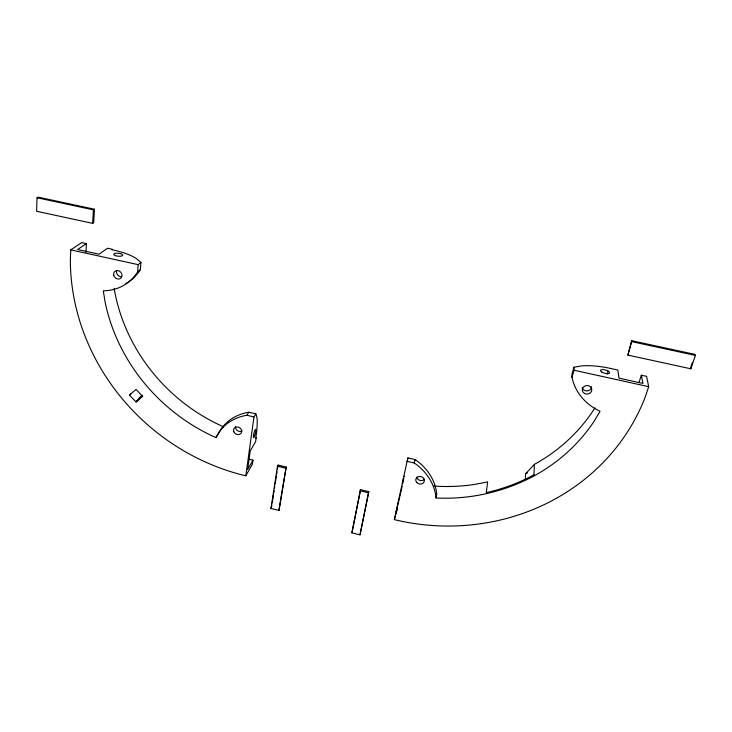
<?xml version="1.0" encoding="UTF-8"?>
<svg xmlns="http://www.w3.org/2000/svg" width="732" height="732" viewBox="0 0 732 732"><rect width="100%" height="100%" fill="white"/><g stroke="black" fill="none" stroke-linecap="round" stroke-linejoin="round"><path stroke-width="1.1" d="M37.048 197.75L36.6 211.255L92.644 223.37L93.669 222.72L94.455 209.224L38.201 197.155L37.048 197.75L93.421 209.846L94.455 209.224M86.001 252.266L86.394 243.628L81.71 242.603L70.739 249.859L70.336 260.016A214.952 196.862 40.2 0 0 243.674 475.324L245.806 475.773L252.403 464.152L252.97 460.135L250.93 459.705A204.804 188.389 40.6 0 1 248.788 459.165M532.475 476.395L533.967 474.803L534.406 464.353A178.334 167.07 13.3 0 0 594.988 407.806M92.644 223.37L93.421 209.846M525.302 478.957L525.594 473.75L534.406 464.353M252.97 460.135L247.636 469.468L250.234 450.82L255.569 441.735L256.154 437.626L255.788 438.239A44.734 7.915 -76.3 0 0 256.886 417.203L255.88 413.864L248.853 412.226L246.913 415.282A50.206 43.023 28.5 0 0 216.004 437.535L213.076 436.318A180.639 165.267 40 0 1 105.115 302.17L103.294 290.805A53.043 45.357 50.4 0 0 137.625 271.874L138.192 264.664L140.937 262.468L136.536 258.689A47.891 16.031 5.1 0 0 111.868 249.722L112.435 249.31L107.494 248.23L99.094 254.224L77.61 249.511L86.394 243.628M125.895 283.44A52.686 45.128 50.5 0 0 140.361 269.641L140.937 262.468M407.87 457.893L394.365 519.574L396.534 520.159A217.011 202.709 13.5 0 0 645.35 396.735L648.68 386.679L646.612 376.358L641.36 375.205L642.916 383.403L618.97 378.133L617.854 370.044L612.382 368.846A50.481 18.135 15.5 0 0 581.601 365.909L573.915 367.217L571.902 374.345L572.003 377.401A56.126 49.968 -8 0 0 600.057 411.265L594.055 421.358A182.369 170.163 13.8 0 1 533.921 475.992C504.064 492.005 469.843 499.7 436.007 497.97L436.766 494.393A50.462 43.545 17.9 0 0 415.099 459.577L407.87 457.893L407.651 459.614M245.806 475.773L253.977 416.929L255.88 413.864M414.998 460.3L415.099 459.577L414.193 462.972A50.782 43.737 18 0 1 436.007 497.97M270.977 508.493L277.474 466.211L278.05 465.095L286.175 467.025L278.956 510.424L270.977 508.493L271.901 505.098M272.24 502.875L273.439 495.097M273.777 492.874L274.116 490.65M274.463 488.427L274.802 486.204M275.14 483.98L276.339 476.203M276.678 473.988L277.025 471.765M277.364 469.541L278.05 465.095M278.956 510.424L286.175 467.025M404.101 476.706L404.183 476.111L404.018 476.614M351.9 532.878L360.528 489.671L368.782 491.629L359.998 534.845L351.9 532.878L360.528 489.671M402.353 483.806L402.893 481.253M359.998 534.845L368.782 491.629M403.79 478.243L403.323 480.32M403.14 480.174L403.634 478.106M403.076 481.382L402.627 483.221M394.365 519.574L397.055 509.765M397.064 508.877L395.902 513.105L402.17 486.377M572.003 377.401L574.034 370.227L573.915 367.217M607.258 374.116L608.164 371.078M631.808 340.728L627.882 355.093L690.889 368.809L695.4 355.413L695.071 354.407L631.808 340.728L627.882 355.093M638.917 382.699L641.36 375.205M692.307 362.633L690.578 367.784L690.889 368.809M216.004 437.535L217.587 435.183M130.827 393.642L129.454 395.143L136.079 402.005L142.164 395.152M138.705 398.519L141.496 395.728M129.454 395.143L136.024 389.424L142.667 396.323L136.079 402.005M136.472 401.218L142.731 395.802M137.625 271.874L140.361 269.641M525.594 473.75L527.525 472.808M631.981 341.698L695.4 355.413M70.739 249.859L138.192 264.664M574.034 370.227L648.68 386.679M246.913 415.282L253.977 416.929M406.919 461.27L414.193 462.972M277.474 466.211L285.617 468.141M360.126 490.833L368.397 492.801M223.516 426.811A176.458 162.184 40.5 0 1 114.119 288.289M218.109 434.396A49.895 42.84 28.5 0 1 248.853 412.226M121.439 276.778A4.52 3.889 47.6 0 1 116.681 270.575M242.1 430.928A4.236 3.651 31.4 0 1 237.58 430.69A4.236 3.651 31.4 0 1 235.53 426.692M533.967 474.803A181.957 169.842 13.7 0 1 488.226 492.169L486.304 492.526L487.631 481.912L473.723 484.566A178.334 167.07 13.3 0 1 434.195 486.085M591.584 386.706A4.74 4.236 -3.4 0 1 587.375 390.879A4.74 4.236 -3.4 0 1 582.251 387.75M424.423 479.186A4.31 3.761 15.2 0 1 419.985 480.402A4.31 3.761 15.2 0 1 416.728 477.145M113.661 274.958A4.548 3.916 47.5 0 0 120.56 278.389A4.548 3.916 47.5 0 0 119.179 270.996A4.548 3.916 47.5 0 0 113.661 274.958M233.819 431.779A4.255 3.669 31.3 0 0 240.883 433.454A4.255 3.669 31.3 0 0 238.101 427.049A4.255 3.669 31.3 0 0 233.819 431.779M254.672 435.741A4.2 0.723 -76.6 0 0 255.569 429.391A4.2 0.723 -76.6 0 0 253.492 435.266A4.2 0.723 -76.6 0 0 254.672 435.741M115.601 255.706A4.511 1.473 5.6 0 0 122.729 255.303A4.511 1.473 5.6 0 0 116.47 253.226A4.511 1.473 5.6 0 0 115.601 255.706M601.942 372.149A4.758 1.665 15.1 0 0 609.555 373.036A4.758 1.665 15.1 0 0 603.662 369.651A4.758 1.665 15.1 0 0 601.942 372.149M416.755 482.47A4.337 3.779 15.2 0 0 424.112 481.839A4.337 3.779 15.2 0 0 419.372 476.45A4.337 3.779 15.2 0 0 416.755 482.47M584.575 393.468A4.767 4.255 -3.2 0 0 591.822 389.836A4.767 4.255 -3.2 0 0 584.758 386.093A4.767 4.255 -3.2 0 0 584.575 393.468"/></g></svg>
